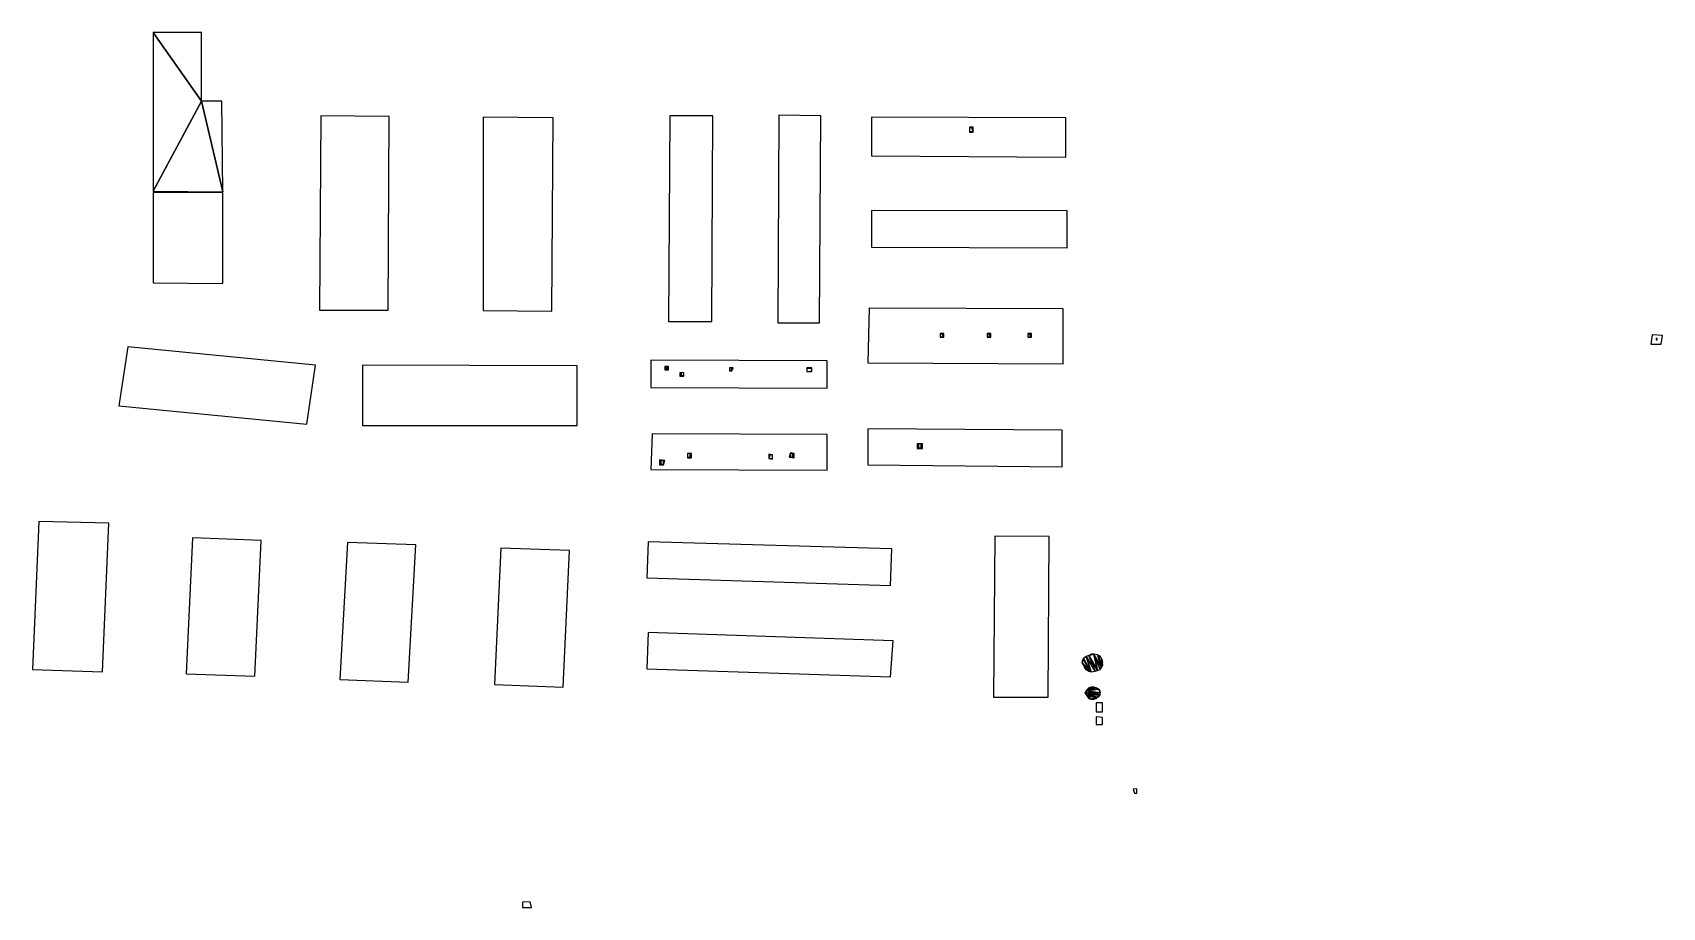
# Model space of a CAD drawing. Extents: x -35430092 to -35393830, y 11991942 to 12015432.
# Drawn here: x -35422653 to -35419078, y 12011784 to 12013702 of the extents above; entities that cross this region are included whole.
import ezdxf

# ---------------------------------------------------------------- set-up
doc = ezdxf.new("R2010")
doc.units = 0

msp = doc.modelspace()

# ---------------------------------------------------------------- linework, layer by layer
at = {"layer": 'mg_to_dxf', "color": 52}
for points in [[(-35422282.75, 12013551.52), (-35422282.75, 12013551.52), (-35422388.54, 12013701.86), (-35422388.54, 12013353.85)], [(-35422282.75, 12013551.52), (-35422282.75, 12013551.52), (-35422282.75, 12013701.86), (-35422388.54, 12013701.86)], [(-35422282.75, 12013551.52), (-35422282.75, 12013551.52), (-35422388.54, 12013353.85), (-35422235.42, 12013352.46)], [(-35422282.75, 12013551.52), (-35422282.75, 12013551.52), (-35422235.42, 12013352.46), (-35422238.2, 12013551.52)], [(-35421873.49, 12013093.54), (-35421870.71, 12013518.11), (-35422021.05, 12013519.51), (-35422023.83, 12013093.54)], [(-35421163.55, 12013068.49), (-35421160.77, 12013519.51), (-35421255.43, 12013519.51), (-35421258.21, 12013068.49)], [(-35421016, 12013520.9), (-35421018.78, 12013065.7), (-35420926.91, 12013065.7), (-35420924.12, 12013519.51)], [(-35421664.68, 12013516.72), (-35421664.68, 12013092.15), (-35421514.34, 12013090.76), (-35421511.56, 12013515.33)], [(-35420812.76, 12013431.81), (-35420386.8, 12013429.02), (-35420386.8, 12013515.33), (-35420812.76, 12013516.72)], [(-35420598.38, 12013483.31), (-35420590.03, 12013483.31), (-35420590.03, 12013494.45), (-35420598.38, 12013494.45)], [(-35420598.38, 12013484.71), (-35420590.03, 12013484.71), (-35420592.82, 12013493.06), (-35420598.38, 12013493.06)], [(-35422235.42, 12013152.01), (-35422235.42, 12013351.07), (-35422388.54, 12013351.07), (-35422388.54, 12013153.4)], [(-35420812.76, 12013312.09), (-35420812.76, 12013231.35), (-35420384.01, 12013229.96), (-35420384.01, 12013310.7)], [(-35420821.11, 12012978), (-35420392.36, 12012975.22), (-35420392.36, 12013096.33), (-35420818.33, 12013097.72)], [(-35420662.42, 12013033.69), (-35420654.07, 12013033.69), (-35420654.07, 12013042.04), (-35420662.42, 12013042.04)], [(-35420662.42, 12013035.08), (-35420656.85, 12013035.08), (-35420656.85, 12013040.65), (-35420662.42, 12013040.65)], [(-35420559.41, 12013033.69), (-35420551.06, 12013033.69), (-35420551.06, 12013042.04), (-35420559.41, 12013042.04)], [(-35420559.41, 12013035.08), (-35420553.84, 12013035.08), (-35420553.84, 12013040.65), (-35420559.41, 12013040.65)], [(-35420470.32, 12013033.69), (-35420461.97, 12013033.69), (-35420461.97, 12013042.04), (-35420470.32, 12013042.04)], [(-35420470.32, 12013033.69), (-35420464.75, 12013033.69), (-35420464.75, 12013040.65), (-35420470.32, 12013040.65)], [(-35419078.28, 12013037.86), (-35419100.55, 12013039.25), (-35419103.34, 12013018.37), (-35419081.07, 12013018.37)], [(-35419092.2, 12013028.12), (-35419089.42, 12013028.12), (-35419089.42, 12013030.9), (-35419092.2, 12013030.9)], [(-35422463.71, 12012883.35), (-35422051.67, 12012842.98), (-35422032.18, 12012972.44), (-35422444.23, 12013012.81)], [(-35420910.2, 12012982.18), (-35421297.19, 12012983.57), (-35421297.19, 12012923.71), (-35420910.2, 12012922.32)], [(-35421929.17, 12012972.44), (-35421929.17, 12012840.19), (-35421458.66, 12012840.19), (-35421458.66, 12012971.04)], [(-35421266.56, 12012969.65), (-35421266.56, 12012962.69), (-35421258.21, 12012962.69), (-35421258.21, 12012969.65)], [(-35421263.78, 12012968.26), (-35421263.78, 12012964.08), (-35421260.99, 12012964.08), (-35421258.21, 12012968.26)], [(-35421233.15, 12012955.73), (-35421233.15, 12012948.77), (-35421224.8, 12012948.77), (-35421224.8, 12012955.73)], [(-35421230.37, 12012955.73), (-35421230.37, 12012950.16), (-35421224.8, 12012950.16), (-35421224.8, 12012955.73)], [(-35421124.57, 12012966.87), (-35421124.57, 12012961.3), (-35421119.01, 12012961.3), (-35421119.01, 12012965.48)], [(-35421124.57, 12012966.87), (-35421124.57, 12012959.91), (-35421119.01, 12012959.91), (-35421116.22, 12012966.87)], [(-35420954.75, 12012958.52), (-35420943.61, 12012958.52), (-35420943.61, 12012966.87), (-35420954.75, 12012966.87)], [(-35420954.75, 12012958.52), (-35420943.61, 12012959.91), (-35420943.61, 12012965.48), (-35420954.75, 12012965.48)], [(-35420910.2, 12012742.75), (-35420910.2, 12012820.7), (-35421294.4, 12012822.1), (-35421297.19, 12012744.14)], [(-35420821.11, 12012753.89), (-35420395.15, 12012749.71), (-35420395.15, 12012830.45), (-35420821.11, 12012833.23)], [(-35421216.45, 12012770.59), (-35421210.88, 12012770.59), (-35421210.88, 12012778.94), (-35421216.45, 12012778.94)], [(-35421216.45, 12012769.2), (-35421208.1, 12012769.2), (-35421208.1, 12012778.94), (-35421216.45, 12012778.94)], [(-35421038.27, 12012767.81), (-35421029.92, 12012766.41), (-35421029.92, 12012776.16), (-35421038.27, 12012777.55)], [(-35421038.27, 12012767.81), (-35421029.92, 12012767.81), (-35421029.92, 12012776.16), (-35421035.48, 12012776.16)], [(-35420993.72, 12012770.59), (-35420982.59, 12012769.2), (-35420982.59, 12012778.94), (-35420990.94, 12012780.34)], [(-35420990.94, 12012770.59), (-35420985.37, 12012770.59), (-35420985.37, 12012778.94), (-35420990.94, 12012778.94)], [(-35420712.53, 12012790.08), (-35420701.4, 12012790.08), (-35420701.4, 12012799.82), (-35420712.53, 12012799.82)], [(-35420709.75, 12012791.47), (-35420704.18, 12012791.47), (-35420704.18, 12012799.82), (-35420709.75, 12012799.82)], [(-35421277.7, 12012753.89), (-35421269.35, 12012753.89), (-35421266.56, 12012763.63), (-35421277.7, 12012765.02)], [(-35421277.7, 12012753.89), (-35421269.35, 12012753.89), (-35421266.56, 12012763.63), (-35421277.7, 12012765.02)], [(-35421274.91, 12012755.28), (-35421269.35, 12012755.28), (-35421269.35, 12012763.63), (-35421274.91, 12012763.63)], [(-35422499.91, 12012300.08), (-35422485.99, 12012625.82), (-35422639.11, 12012630), (-35422653.03, 12012305.65)], [(-35422165.82, 12012290.34), (-35422151.9, 12012588.23), (-35422302.24, 12012593.8), (-35422316.16, 12012295.91)], [(-35420422.99, 12012596.59), (-35420542.7, 12012597.98), (-35420545.49, 12012244.4), (-35420425.77, 12012244.4)], [(-35421828.95, 12012277.81), (-35421812.24, 12012578.49), (-35421962.58, 12012584.06), (-35421979.28, 12012283.38)], [(-35421489.29, 12012266.67), (-35421475.37, 12012565.96), (-35421625.71, 12012571.53), (-35421639.63, 12012272.24)], [(-35421302.76, 12012585.45), (-35421305.54, 12012506.1), (-35420771, 12012489.4), (-35420768.21, 12012570.14)], [(-35421305.54, 12012307.04), (-35420771, 12012288.95), (-35420765.43, 12012368.29), (-35421302.76, 12012386.39)], [(-35420336.68, 12012301.47), (-35420336.68, 12012301.47), (-35420347.82, 12012329.32), (-35420350.6, 12012319.57)], [(-35420350.6, 12012319.57), (-35420350.6, 12012319.57), (-35420347.82, 12012329.32), (-35420350.6, 12012325.14)], [(-35420347.82, 12012314), (-35420347.82, 12012314), (-35420336.68, 12012301.47), (-35420350.6, 12012319.57)], [(-35420331.11, 12012300.08), (-35420331.11, 12012300.08), (-35420342.25, 12012333.49), (-35420347.82, 12012329.32)], [(-35420331.11, 12012300.08), (-35420331.11, 12012300.08), (-35420347.82, 12012329.32), (-35420336.68, 12012301.47)], [(-35420345.03, 12012308.43), (-35420345.03, 12012308.43), (-35420336.68, 12012301.47), (-35420347.82, 12012314)], [(-35420342.25, 12012304.26), (-35420342.25, 12012304.26), (-35420336.68, 12012301.47), (-35420345.03, 12012308.43)], [(-35420322.76, 12012301.47), (-35420322.76, 12012301.47), (-35420336.68, 12012336.28), (-35420342.25, 12012333.49)], [(-35420322.76, 12012301.47), (-35420322.76, 12012301.47), (-35420342.25, 12012333.49), (-35420331.11, 12012300.08)], [(-35420317.19, 12012302.87), (-35420317.19, 12012302.87), (-35420325.55, 12012339.06), (-35420336.68, 12012336.28)], [(-35420336.68, 12012336.28), (-35420336.68, 12012336.28), (-35420325.55, 12012339.06), (-35420331.11, 12012339.06)], [(-35420317.19, 12012302.87), (-35420317.19, 12012302.87), (-35420336.68, 12012336.28), (-35420322.76, 12012301.47)], [(-35420311.63, 12012305.65), (-35420311.63, 12012305.65), (-35420325.55, 12012339.06), (-35420317.19, 12012302.87)], [(-35420308.84, 12012309.83), (-35420308.84, 12012309.83), (-35420325.55, 12012339.06), (-35420311.63, 12012305.65)], [(-35420308.84, 12012309.83), (-35420308.84, 12012309.83), (-35420317.19, 12012337.67), (-35420325.55, 12012339.06)], [(-35420306.06, 12012314), (-35420306.06, 12012314), (-35420317.19, 12012337.67), (-35420308.84, 12012309.83)], [(-35420306.06, 12012314), (-35420306.06, 12012314), (-35420308.84, 12012329.32), (-35420317.19, 12012337.67)], [(-35420317.19, 12012337.67), (-35420317.19, 12012337.67), (-35420308.84, 12012329.32), (-35420311.63, 12012334.88)], [(-35420306.06, 12012319.57), (-35420306.06, 12012319.57), (-35420306.06, 12012325.14), (-35420308.84, 12012329.32)], [(-35420306.06, 12012319.57), (-35420306.06, 12012319.57), (-35420308.84, 12012329.32), (-35420306.06, 12012314)], [(-35420345.03, 12012254.15), (-35420345.03, 12012254.15), (-35420311.63, 12012254.15), (-35420342.25, 12012258.32)], [(-35420345.03, 12012254.15), (-35420345.03, 12012254.15), (-35420342.25, 12012249.97), (-35420311.63, 12012254.15)], [(-35420342.25, 12012258.32), (-35420342.25, 12012258.32), (-35420319.98, 12012265.28), (-35420339.47, 12012262.5)], [(-35420342.25, 12012258.32), (-35420342.25, 12012258.32), (-35420314.41, 12012262.5), (-35420319.98, 12012265.28)], [(-35420311.63, 12012254.15), (-35420311.63, 12012254.15), (-35420314.41, 12012262.5), (-35420342.25, 12012258.32)], [(-35420311.63, 12012254.15), (-35420311.63, 12012254.15), (-35420342.25, 12012249.97), (-35420311.63, 12012249.97)], [(-35420317.19, 12012244.4), (-35420317.19, 12012244.4), (-35420311.63, 12012249.97), (-35420342.25, 12012249.97)], [(-35420339.47, 12012245.79), (-35420339.47, 12012245.79), (-35420317.19, 12012244.4), (-35420342.25, 12012249.97)], [(-35420336.68, 12012265.28), (-35420336.68, 12012265.28), (-35420339.47, 12012262.5), (-35420331.11, 12012266.67)], [(-35420339.47, 12012262.5), (-35420339.47, 12012262.5), (-35420325.55, 12012266.67), (-35420331.11, 12012266.67)], [(-35420339.47, 12012262.5), (-35420339.47, 12012262.5), (-35420319.98, 12012265.28), (-35420325.55, 12012266.67)], [(-35420339.47, 12012245.79), (-35420339.47, 12012245.79), (-35420331.11, 12012240.22), (-35420317.19, 12012244.4)], [(-35420339.47, 12012245.79), (-35420339.47, 12012245.79), (-35420336.68, 12012241.62), (-35420331.11, 12012240.22)], [(-35420317.19, 12012244.4), (-35420317.19, 12012244.4), (-35420331.11, 12012240.22), (-35420325.55, 12012240.22)], [(-35420317.19, 12012244.4), (-35420317.19, 12012244.4), (-35420325.55, 12012240.22), (-35420319.98, 12012241.62)], [(-35420317.19, 12012244.4), (-35420317.19, 12012244.4), (-35420314.41, 12012245.79), (-35420311.63, 12012249.97)], [(-35420311.63, 12012254.15), (-35420311.63, 12012254.15), (-35420311.63, 12012258.32), (-35420314.41, 12012262.5)], [(-35420319.98, 12012212.38), (-35420306.06, 12012212.38), (-35420306.06, 12012231.87), (-35420319.98, 12012231.87)], [(-35420319.98, 12012184.54), (-35420306.06, 12012184.54), (-35420306.06, 12012199.86), (-35420319.98, 12012201.25)], [(-35420230.89, 12012034.2), (-35420230.89, 12012043.95), (-35420239.24, 12012042.56), (-35420236.46, 12012034.2)], [(-35421578.38, 12011783.64), (-35421558.89, 12011783.64), (-35421561.67, 12011796.17), (-35421578.38, 12011794.77)]]:
    msp.add_3dface(points, dxfattribs=at)

doc.saveas('drawing.dxf')
